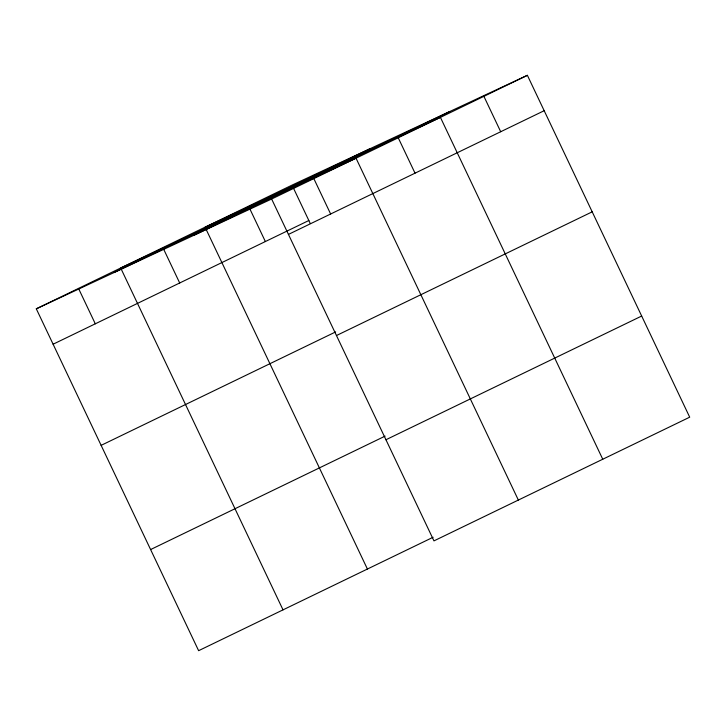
<?xml version="1.0" encoding="UTF-8"?>
<svg xmlns="http://www.w3.org/2000/svg" width="726" height="726" viewBox="0 0 726 726"><rect width="100%" height="100%" fill="white"/><g stroke="black" fill="none" stroke-linecap="round" stroke-linejoin="round"><path stroke-width="1.09" d="M433.132 537.249L198.625 650.687L36.3 308.822L292.034 185.121L527.375 75.313L689.7 417.178L433.966 540.879L271.642 199.015L527.375 75.313M113.964 272.586L369.697 148.884M193.978 235.251L449.712 111.55M53.107 344.215L308.84 220.513M288.44 234.407L544.173 110.706M101.123 445.356L335.63 331.918M336.465 335.539L592.198 211.838M150.609 549.555L385.107 436.117M385.942 439.747L641.675 316.037M205.086 227.184L440.419 117.376L602.752 459.231M120.688 268.003L356.03 158.195L518.355 500.06M36.3 308.822L271.642 199.015M483.897 96.34L500.704 131.733M398.229 137.786L415.027 173.169M313.832 178.605L330.639 213.998M293.476 188.152L310.292 223.572M249.998 209.188L265.362 241.54M206.048 229.207L367.41 569.039M163.368 248.601L179.694 282.986M121.169 269.01L283.022 609.867M78.499 288.413L95.297 323.805"/></g></svg>
